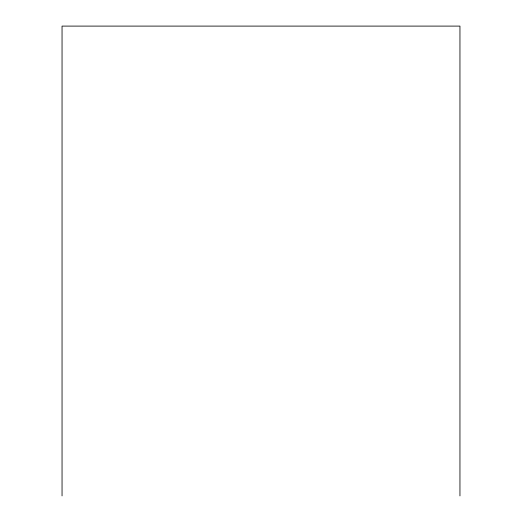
<?xml version="1.0" encoding="UTF-8"?>
<svg xmlns="http://www.w3.org/2000/svg" width="522" height="522" viewBox="0 0 522 522"><rect width="100%" height="100%" fill="white"/><g stroke="black" fill="none" stroke-linecap="round" stroke-linejoin="round"><path stroke-width="0.78" d="M459.954 495.9L459.954 26.1L62.046 26.1L62.046 495.9"/></g></svg>
